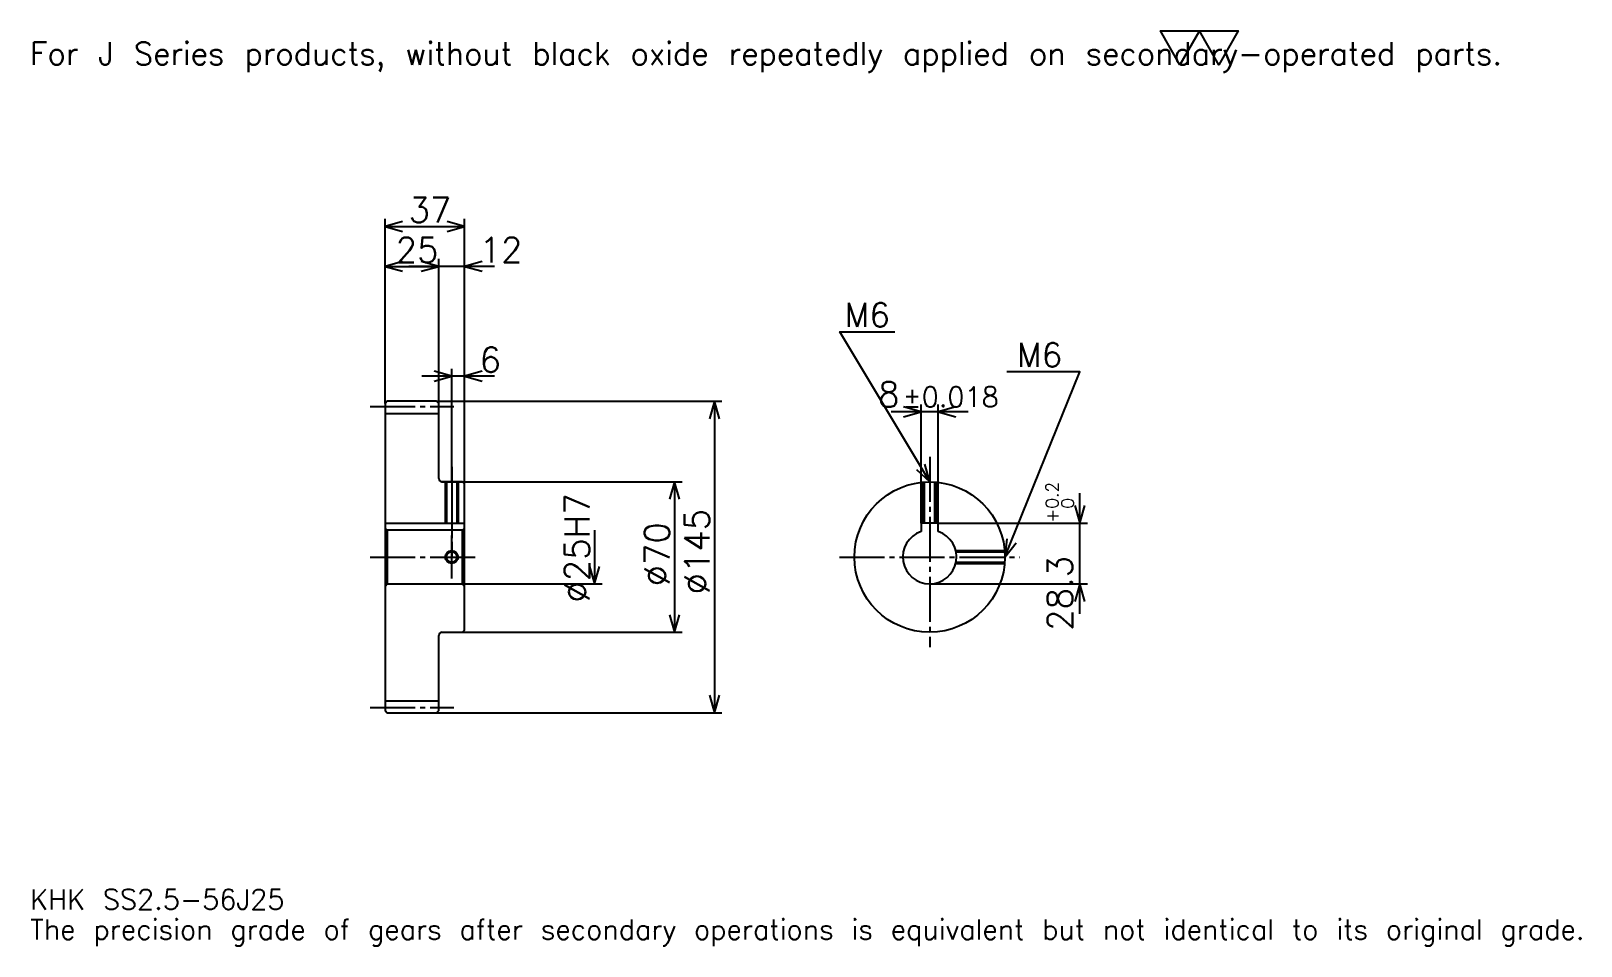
# Model space of a CAD drawing. Extents: x 24 to 745, y 9 to 434.
import ezdxf

# ---------------------------------------------------------------- set-up
doc = ezdxf.new("R2010")
doc.units = 0
doc.linetypes.add('DASHDOT', pattern=[27.913044, 20.934783, -2.326087, 2.326087, -2.326087])
doc.layers.get('0').update_dxf_attribs({"linetype": 'CONTINUOUS'})
doc.layers.add('DASHDOT', color=6, linetype='DASHDOT')
doc.styles.add('KANJI', font='TXT', dxfattribs={"bigfont": 'BIGFONT'})

msp = doc.modelspace()

# ---------------------------------------------------------------- linework, layer by layer
at = {"color": 5}
for p, q in [((188.413055, 262.07608), (188.413055, 346.978271)), ((225.413055, 262.07608), (225.413055, 346.978271)), ((188.413055, 343.489136), (225.413055, 343.489136)), ((188.413055, 324.880432), (213.413055, 324.880432)), ((239.369568, 324.880432), (199.456528, 324.880432)), ((213.413055, 262.07608), (213.413055, 328.369568)), ((219.413055, 262.07608), (219.413055, 277.195648)), ((239.369568, 273.706512), (205.456528, 273.706512)), ((188.413055, 261.07608), (188.413055, 262.07608)), ((212.413055, 262.07608), (225.413055, 262.07608)), ((213.413055, 261.07608), (213.413055, 262.07608)), ((219.413055, 224.57608), (219.413055, 262.07608)), ((219.413055, 224.57608), (219.413055, 262.07608)), ((225.413055, 262.07608), (345.206543, 262.07608)), ((225.413055, 223.57608), (225.413055, 262.07608)), ((341.717407, 262.07608), (341.717407, 117.07608)), ((437.847839, 205.376083), (437.847839, 260.630432)), ((445.847839, 205.376083), (445.847839, 260.630432)), ((459.804352, 257.141296), (423.891296, 257.141296)), ((214.913055, 224.57608), (225.413055, 224.57608)), ((225.413055, 224.57608), (326.597839, 224.57608)), ((323.108704, 224.57608), (323.108704, 154.57608)), ((511.739136, 163.119568), (511.739136, 219.332596)), ((285.891296, 202.07608), (285.891296, 177.07608)), ((445.847839, 205.376083), (515.228271, 205.376083)), ((225.413055, 177.07608), (289.380432, 177.07608)), ((441.847839, 177.07608), (515.228271, 177.07608)), ((214.913055, 154.57608), (225.413055, 154.57608)), ((225.413055, 154.57608), (326.597839, 154.57608)), ((212.413055, 117.07608), (225.413055, 117.07608)), ((225.413055, 117.07608), (345.206543, 117.07608))]:
    msp.add_line(p, q, dxfattribs=at)
at = {"color": 4}
for p, q in [((188.413055, 256.45108), (213.413055, 256.45108)), ((188.413055, 205.376083), (225.413055, 205.376083)), ((189.413055, 202.07608), (189.413055, 177.07608)), ((224.413055, 202.07608), (225.413055, 203.07608)), ((224.413055, 177.07608), (225.413055, 176.07608)), ((188.413055, 122.70108), (213.413055, 122.70108))]:
    msp.add_line(p, q, dxfattribs=at)
at = {"color": 7}
msp.add_lwpolyline([(558.260864, 418.695648), (549.189148, 434.419983), (585.476074, 434.419983), (576.404358, 418.695648), (567.332581, 434.419983), (558.260864, 418.695648)], dxfattribs=at)
at = {"color": 5}
for points in [[(196.554352, 345.815186), (188.413055, 343.489136), (196.554352, 341.163025)], [(217.271759, 341.163025), (225.413055, 343.489136), (217.271759, 345.815186)], [(196.554352, 327.206512), (188.413055, 324.880432), (196.554352, 322.554352)], [(205.271759, 322.554352), (213.413055, 324.880432), (205.271759, 327.206512)], [(205.271759, 322.554352), (213.413055, 324.880432), (205.271759, 327.206512)], [(233.554352, 327.206512), (225.413055, 324.880432), (233.554352, 322.554352)], [(441.847839, 224.57608), (399.978271, 294.358704), (425.565247, 294.358704)], [(211.271759, 271.380432), (219.413055, 273.706512), (211.271759, 276.032593)], [(233.554352, 276.032593), (225.413055, 273.706512), (233.554352, 271.380432)], [(476.847839, 189.57608), (511.739136, 275.75), (477.778259, 275.75)], [(344.043488, 253.934784), (341.717407, 262.07608), (339.391327, 253.934784)], [(429.706543, 254.815216), (437.847839, 257.141296), (429.706543, 259.467377)], [(453.989136, 259.467377), (445.847839, 257.141296), (453.989136, 254.815216)], [(435.664551, 230.360428), (441.847839, 224.57608), (439.653778, 232.753952)], [(325.434784, 216.434784), (323.108704, 224.57608), (320.782623, 216.434784)], [(509.413055, 213.51738), (511.739136, 205.376083), (514.065186, 213.51738)], [(477.747192, 197.99527), (476.847839, 189.57608), (482.059326, 196.249313)], [(283.565216, 185.217377), (285.891296, 177.07608), (288.217407, 185.217377)], [(514.065186, 168.934784), (511.739136, 177.07608), (509.413055, 168.934784)], [(320.782623, 162.717377), (323.108704, 154.57608), (325.434784, 162.717377)], [(339.391327, 125.217384), (341.717407, 117.07608), (344.043488, 125.217384)]]:
    msp.add_lwpolyline(points, dxfattribs=at)
at = {"color": 4}
for points in [[(213.413055, 226.07608), (213.413055, 261.07608), (212.413055, 262.07608), (189.413055, 262.07608), (188.413055, 261.07608), (188.413055, 176.07608)], [(214.913055, 154.57608), (224.413055, 154.57608), (225.413055, 155.57608), (225.413055, 223.57608), (224.413055, 224.57608), (214.913055, 224.57608)], [(216.413055, 224.57608), (216.413055, 205.376083)], [(216.953064, 224.57608), (216.953064, 205.376083)], [(221.873047, 224.57608), (221.873047, 205.376083)], [(222.413055, 224.57608), (222.413055, 205.376083)], [(438.847839, 205.376083), (438.847839, 224.447266)], [(439.387817, 205.376083), (439.387817, 224.489517)], [(444.307861, 205.376083), (444.307861, 224.489517)], [(444.847839, 205.376083), (444.847839, 224.447266)], [(188.413055, 176.07608), (189.413055, 177.07608), (224.413055, 177.07608), (224.413055, 202.07608), (189.413055, 202.07608), (188.413055, 203.07608)], [(445.847839, 201.418793), (445.847839, 205.376083), (437.847839, 205.376083), (437.847839, 201.418793)], [(453.982513, 192.57608), (476.719025, 192.57608)], [(454.103394, 192.036087), (476.761292, 192.036087)], [(453.982513, 186.57608), (476.719025, 186.57608)], [(454.103394, 187.116074), (476.761292, 187.116074)], [(188.413055, 176.07608), (188.413055, 118.07608), (189.413055, 117.07608), (212.413055, 117.07608), (213.413055, 118.07608), (213.413055, 153.07608)]]:
    msp.add_lwpolyline(points, dxfattribs=at)
for centre, radius in [((441.847839, 189.57608), 35), ((219.413055, 189.57608), 2.46)]:
    msp.add_circle(centre, radius, dxfattribs=at)
at = {"color": 7}
msp.add_circle((219.413055, 189.57608), 3, dxfattribs=at)
at = {"color": 4}
for centre, radius, start, end in [((214.913055, 226.07608), 1.5, 180, 270), ((441.847839, 189.57608), 12.5, 108.662925185, 71.337074815), ((214.913055, 153.07608), 1.5, 90, 180)]:
    msp.add_arc(centre, radius, start, end, dxfattribs=at)
at = {"layer": 'DASHDOT', "color": 7}
for p, q in [((181.434799, 259.57608), (220.391312, 259.57608)), ((441.847839, 236.206512), (441.847839, 147.597824)), ((219.413055, 224.57608), (219.413055, 189.57608)), ((181.434799, 189.57608), (232.391312, 189.57608)), ((399.869568, 189.57608), (483.826111, 189.57608)), ((181.434799, 119.57608), (220.391312, 119.57608))]:
    msp.add_line(p, q, dxfattribs=at)
for points in [[(219.413055, 231.554337), (219.413055, 198.397827)], [(219.413055, 179.597824), (219.413055, 199.554337)], [(209.434799, 189.57608), (229.391312, 189.57608)]]:
    msp.add_lwpolyline(points, dxfattribs=at)

# ---------------------------------------------------------------- texts
at = {"color": 7, "style": 'KANJI'}
for s, height, p in [('For J Series products, without black oxide repeatedly applied on secondary-operated parts.', 10.467391, (23.26087, 418.695648)), ('37', 11.630435, (199.353271, 345.349976)), ('25', 11.630435, (193.353271, 326.741302)), ('12', 11.630435, (232.391312, 326.741302)), ('M6', 11.165218, (402.304382, 296.684784)), ('M6', 11.165218, (482.43042, 278.07608)), ('6', 11.630435, (232.391312, 275.567383)), ('8', 11.630435, (417.840332, 259.467377)), ('%%p0.018', 9.304348, (429.353027, 259.467377)), ('KHK SS2.5-56J25', 9.304348, (23.26087, 25.586956)), ('The precision grade of gears after secondary operations is equivalent but not identical to its original grade.', 9.304348, (23.26087, 11.630435))]:
    msp.add_text(s, height=height, dxfattribs=at).set_placement(p)
for s, height, p in [('0.2', 5.815217, (501.736969, 212.087708)), ('%%c25H7', 11.630435, (283.565216, 168.35054)), ('%%c145', 11.630435, (339.391327, 172.130432)), ('+', 5.815217, (501.736969, 205.574677)), ('0', 5.815217, (508.947845, 212.087708)), ('%%c70', 11.630435, (320.782623, 175.910324)), ('28.3', 11.630435, (508.25, 155.233551))]:
    msp.add_text(s, height=height, rotation=90, dxfattribs=at).set_placement(p)

doc.saveas('drawing.dxf')
